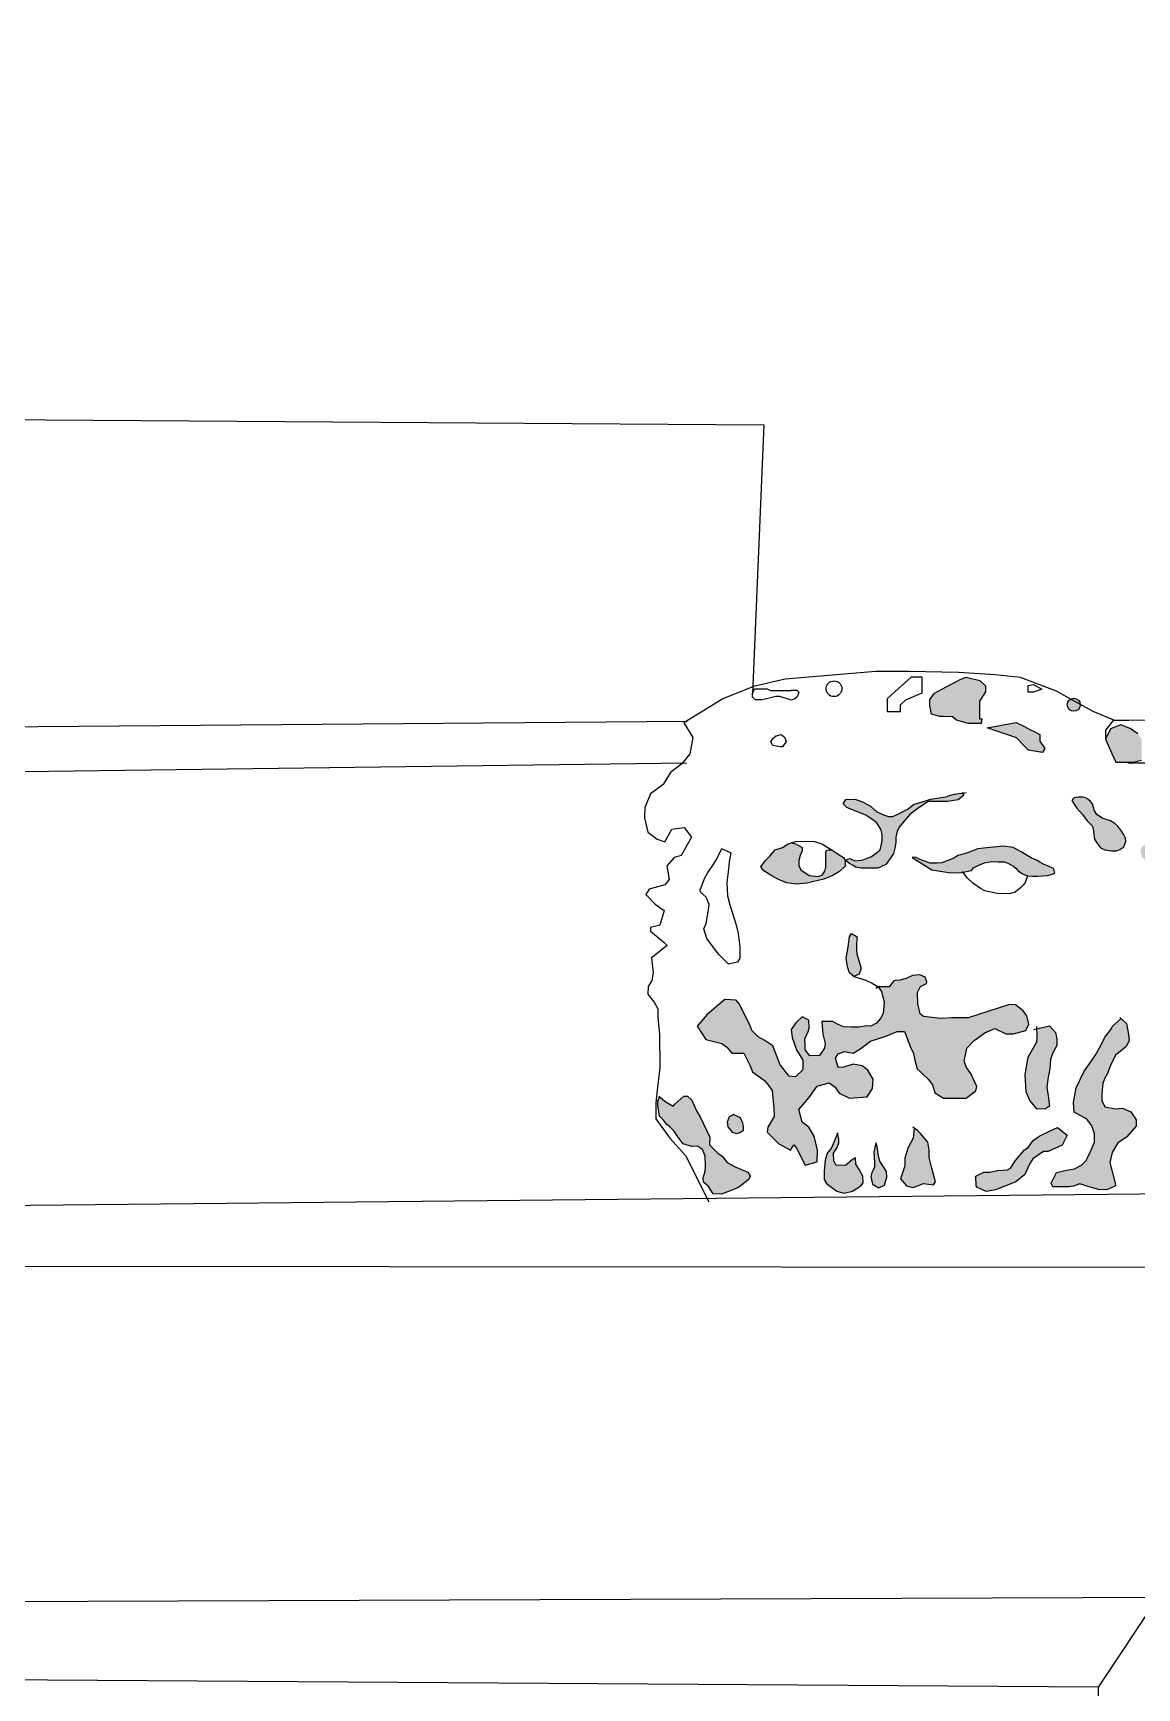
# Model space of a CAD drawing. Header units: millimetres. Extents: x 245 to 515, y 87 to 339.
# Drawn here: x 432.486 to 435.102, y 242.664 to 246.585 of the extents above; entities that cross this region are included whole.
import ezdxf

# ---------------------------------------------------------------- set-up
doc = ezdxf.new("R2010")
doc.units = ezdxf.units.MM
doc.layers.add('çziigi', color=10, linetype='Continuous')

msp = doc.modelspace()

# ---------------------------------------------------------------- hatches: boundary and pattern name
at = {"layer": 'çziigi'}
h = msp.add_hatch(color=256, dxfattribs=at)
h.dxf.hatch_style = 1
h.paths.add_polyline_path([(434.8162, 244.9151), (434.8354, 244.8952), (434.8446, 244.8856), (434.8782, 244.8799), (434.8836, 244.8895), (434.8721, 244.9074), (434.8721, 244.9232), (434.8616, 244.9285), (434.8465, 244.9359), (434.8354, 244.9415), (434.816, 244.9511), (434.7986, 244.948), (434.7467, 244.9387), (434.7698, 244.9308), (434.7959, 244.922)])
h.paths.add_polyline_path([(434.6115, 244.9907), (434.6115, 245.006), (434.6221, 245.0206), (434.6512, 245.0363), (434.6711, 245.047), (434.6832, 245.0534), (434.6972, 245.0585), (434.73, 245.0508), (434.7427, 245.0381), (434.7427, 245.0242), (434.7285, 245.002), (434.7285, 244.9816), (434.7285, 244.9689), (434.7285, 244.9598), (434.7347, 244.9598), (434.7325, 244.9489), (434.7023, 244.9489), (434.6746, 244.9565), (434.6647, 244.9645), (434.6439, 244.9656), (434.6352, 244.9656), (434.6151, 244.9711)])
h.paths.add_polyline_path([(434.937, 244.9933, -0.273332), (434.9449, 245.0067), (434.9489, 245.0045), (434.9676, 244.9942, -0.014537), (434.9677, 244.9933, -1)])
h.paths.add_polyline_path([(434.9489, 245.0045), (434.9449, 245.0067, -0.551569), (434.9676, 244.9942)])
h = msp.add_hatch(color=256, dxfattribs=at)
h.dxf.hatch_style = 1
h.paths.add_polyline_path([(434.9994, 244.6925), (434.9983, 244.7), (434.9959, 244.7068), (434.9839, 244.7186), (434.9733, 244.7337), (434.9597, 244.7481), (434.9476, 244.7662), (434.9497, 244.7696), (434.9534, 244.7726), (434.963, 244.7746), (434.9747, 244.7744), (434.98, 244.7731), (434.9857, 244.7694), (434.9919, 244.7641), (434.9964, 244.7584), (434.9989, 244.75), (435.0017, 244.742), (435.007, 244.7337), (435.0194, 244.7249), (435.0394, 244.718), (435.0498, 244.7118), (435.057, 244.7056), (435.0639, 244.6964), (435.0703, 244.6871), (435.0749, 244.677), (435.0756, 244.6696), (435.0711, 244.657), (435.0613, 244.6502), (435.0536, 244.6474), (435.0413, 244.6476), (435.0257, 244.6496), (435.0158, 244.6544), (435.0062, 244.667), (435.0013, 244.6753)])
h.paths.add_polyline_path([(435.1107, 244.6467), (435.1122, 244.6546), (435.1274, 244.6668), (435.1429, 244.6668), (435.1535, 244.6616), (435.1672, 244.6504), (435.1675, 244.6416), (435.1666, 244.6303), (435.1529, 244.6203), (435.1314, 244.6173), (435.1149, 244.6315)])
h.paths.add_polyline_path([(435.2467, 244.8447), (435.2511, 244.8591), (435.2547, 244.8673), (435.2657, 244.87), (435.3031, 244.8673), (435.3369, 244.8646), (435.3479, 244.8564), (435.3643, 244.8308), (435.3771, 244.8062), (435.388, 244.7733), (435.3917, 244.7359), (435.3607, 244.7396), (435.3004, 244.7715), (435.2666, 244.808)])
h.paths.add_polyline_path([(435.0272, 244.9121), (435.0395, 244.9364), (435.0638, 244.9461), (435.0861, 244.9374), (435.1037, 244.9242), (435.1128, 244.9125), (435.1128, 244.8955), (435.1128, 244.875), (435.1128, 244.8619), (435.0923, 244.8577), (435.0519, 244.8577), (435.0427, 244.8779)])
h = msp.add_hatch(color=256, dxfattribs=at)
h.dxf.hatch_style = 1
h.paths.add_polyline_path([(434.4847, 244.7144), (434.4738, 244.7226), (434.4597, 244.7321), (434.4451, 244.7376), (434.4146, 244.7503), (434.4059, 244.7585), (434.4123, 244.769), (434.4342, 244.7699), (434.4528, 244.7626), (434.4702, 244.7531), (434.4852, 244.7399), (434.4929, 244.7362), (434.5039, 244.7317), (434.5134, 244.7289), (434.5235, 244.7285), (434.5367, 244.7349), (434.5467, 244.7399), (434.5595, 244.7467), (434.5727, 244.7572), (434.5854, 244.7613), (434.6132, 244.7699), (434.6529, 244.7763), (434.6547, 244.7777), (434.6697, 244.7818), (434.6877, 244.7841), (434.6916, 244.7795), (434.6785, 244.7684), (434.6529, 244.7645), (434.6333, 244.7645), (434.6137, 244.7645), (434.6068, 244.7645), (434.58, 244.7458), (434.5636, 244.733), (434.5535, 244.7212), (434.5385, 244.703), (434.5339, 244.693), (434.5303, 244.6793), (434.5303, 244.667), (434.5285, 244.6538), (434.5248, 244.6406), (434.5171, 244.6288), (434.5066, 244.6151), (434.4879, 244.6065), (434.472, 244.606), (434.4487, 244.606), (434.436, 244.6088), (434.4296, 244.6129), (434.4209, 244.6174), (434.4146, 244.622), (434.4155, 244.6279), (434.4214, 244.6292), (434.4332, 244.6233), (434.4483, 244.6251), (434.4547, 244.6265), (434.4629, 244.6302), (434.4711, 244.6329), (434.4774, 244.6374), (434.4934, 244.6497), (434.4957, 244.6597), (434.4984, 244.6716), (434.4984, 244.6862), (434.4948, 244.6984)])
h = msp.add_hatch(color=256, dxfattribs=at)
h.dxf.hatch_style = 1
h.paths.add_polyline_path([(434.2113, 244.608), (434.2105, 244.6096), (434.2206, 244.6238), (434.232, 244.6347), (434.2446, 244.6493), (434.2616, 244.655), (434.2754, 244.6635), (434.2836, 244.6661), (434.2854, 244.6653), (434.287, 244.6644), (434.29, 244.6642), (434.2961, 244.6619), (434.3086, 244.655), (434.3086, 244.6473), (434.3038, 244.6359), (434.3009, 244.6242), (434.3009, 244.6128), (434.3058, 244.6019), (434.3253, 244.5885), (434.3451, 244.5861), (434.3557, 244.5897), (434.3622, 244.599), (434.365, 244.6088), (434.365, 244.6238), (434.365, 244.6323), (434.365, 244.6388), (434.365, 244.6432), (434.3666, 244.6489), (434.3723, 244.6497), (434.3778, 244.6497), (434.3914, 244.6412), (434.4064, 244.6311), (434.4108, 244.625), (434.4104, 244.6112), (434.397, 244.5986), (434.38, 244.5877), (434.3597, 244.5804), (434.3196, 244.5707), (434.2948, 244.5683), (434.2713, 244.5711), (434.251, 244.5804), (434.2364, 244.5881), (434.2174, 244.5999)])
h = msp.add_hatch(color=256, dxfattribs=at)
h.dxf.hatch_style = 1
h.paths.add_polyline_path([(434.2249, 244.6279), (434.232, 244.6347), (434.2446, 244.6493), (434.2616, 244.655), (434.2754, 244.6635), (434.2836, 244.6661), (434.2854, 244.6653), (434.287, 244.6644), (434.29, 244.6642), (434.2961, 244.6619), (434.3086, 244.655), (434.3086, 244.6473), (434.3038, 244.6359), (434.3009, 244.6242), (434.3009, 244.6128), (434.3058, 244.6019), (434.3253, 244.5885), (434.3451, 244.5861), (434.3557, 244.5897), (434.3622, 244.599), (434.365, 244.6088), (434.365, 244.6238), (434.365, 244.6323), (434.365, 244.6388), (434.365, 244.6432), (434.3666, 244.6489), (434.3723, 244.6497), (434.3778, 244.6497), (434.3914, 244.6412), (434.4064, 244.6311), (434.4108, 244.625), (434.4104, 244.6112), (434.397, 244.5986), (434.38, 244.5877), (434.3597, 244.5804), (434.3196, 244.5707), (434.2948, 244.5683), (434.2713, 244.5711), (434.2516, 244.5802)])
h = msp.add_hatch(color=256, dxfattribs=at)
h.dxf.hatch_style = 1
h.paths.add_polyline_path([(434.2446, 244.6493), (434.2616, 244.655), (434.2754, 244.6635), (434.2802, 244.665), (434.2807, 244.6075), (434.2392, 244.6431)])
h = msp.add_hatch(color=256, dxfattribs=at)
h.dxf.hatch_style = 1
h.paths.add_polyline_path([(434.2802, 244.665), (434.2836, 244.6661), (434.2854, 244.6653), (434.287, 244.6644), (434.29, 244.6642), (434.2961, 244.6619), (434.3086, 244.655), (434.3086, 244.6473), (434.3038, 244.6359), (434.3009, 244.6242), (434.3009, 244.6128), (434.3058, 244.6019), (434.3253, 244.5885), (434.3451, 244.5861), (434.3557, 244.5897), (434.3622, 244.599), (434.365, 244.6088), (434.365, 244.6238), (434.365, 244.6323), (434.365, 244.6388), (434.365, 244.6432), (434.3666, 244.6489), (434.3723, 244.6497), (434.3778, 244.6497), (434.3914, 244.6412), (434.4064, 244.6311), (434.4108, 244.625), (434.4104, 244.6112), (434.397, 244.5986), (434.38, 244.5877), (434.3597, 244.5804), (434.3196, 244.5707), (434.2948, 244.5683), (434.2811, 244.5699)])
h = msp.add_hatch(color=256, dxfattribs=at)
h.dxf.hatch_style = 1
h.paths.add_polyline_path([(434.7004, 244.6429), (434.7248, 244.6517), (434.738, 244.6538), (434.7857, 244.6582), (434.8087, 244.6549), (434.8159, 244.6514), (434.8293, 244.644), (434.8416, 244.6366), (434.854, 244.6295), (434.8644, 244.6248), (434.8702, 244.6212), (434.882, 244.6152), (434.894, 244.6105), (434.9039, 244.6051), (434.9053, 244.6042), (434.9075, 244.5946), (434.9039, 244.5927), (434.891, 244.5889), (434.8792, 244.5878), (434.8666, 244.5872), (434.8548, 244.5872), (434.8427, 244.5878), (434.8326, 244.5922), (434.8274, 244.5952), (434.82, 244.6009), (434.815, 244.6064), (434.8093, 244.6108), (434.7958, 244.6179), (434.7873, 244.621), (434.7728, 244.621), (434.7583, 244.6221), (434.7407, 244.6188), (434.727, 244.6137), (434.7148, 244.6071), (434.7095, 244.6006), (434.6859, 244.5962), (434.661, 244.5949), (434.6156, 244.6022), (434.6006, 244.6115), (434.5691, 244.6312), (434.5764, 244.6322), (434.5934, 244.624), (434.6118, 244.6177), (434.6283, 244.6177), (434.6398, 244.6185), (434.6683, 244.6297), (434.6784, 244.636)])
h = msp.add_hatch(color=256, dxfattribs=at)
h.dxf.hatch_style = 1
h.paths.add_polyline_path([(434.413, 244.3932), (434.4174, 244.4198), (434.4207, 244.4437), (434.4253, 244.4514), (434.4386, 244.4434), (434.437, 244.4281), (434.437, 244.4135), (434.438, 244.4035), (434.4433, 244.3842), (434.4483, 244.3696), (434.4436, 244.3553), (434.431, 244.3497), (434.421, 244.3583), (434.4164, 244.3723)])
h = msp.add_hatch(color=256, dxfattribs=at)
h.dxf.hatch_style = 1
h.paths.add_polyline_path([(434.5028, 244.2899), (434.4982, 244.3071), (434.4968, 244.3144), (434.4891, 244.3244), (434.4898, 244.3248), (434.4983, 244.3248), (434.5077, 244.3248), (434.5145, 244.3248), (434.5247, 244.3384), (434.5289, 244.3401), (434.54, 244.3409), (434.5553, 244.3452), (434.5698, 244.352), (434.5876, 244.3537), (434.6004, 244.3477), (434.6038, 244.3367), (434.6029, 244.3333), (434.5893, 244.3256), (434.5817, 244.3118), (434.5825, 244.2846), (434.5885, 244.2608), (434.5961, 244.2549), (434.6369, 244.2498), (434.6633, 244.2515), (434.7016, 244.2515), (434.8002, 244.2829), (434.8138, 244.2821), (434.8325, 244.2685), (434.841, 244.2566), (434.8461, 244.237), (434.8385, 244.2217), (434.8096, 244.2141), (434.7909, 244.2141), (434.7653, 244.226), (434.7415, 244.2158), (434.716, 244.1979), (434.699, 244.1801), (434.6922, 244.1486), (434.6982, 244.1342), (434.7084, 244.1198), (434.7228, 244.0892), (434.7203, 244.079), (434.6973, 244.0611), (434.6437, 244.0611), (434.6233, 244.0739), (434.6174, 244.0926), (434.6072, 244.1062), (434.5808, 244.1308), (434.5757, 244.1512), (434.5723, 244.1673), (434.5655, 244.1818), (434.551, 244.2192), (434.534, 244.2192), (434.5068, 244.2081), (434.4702, 244.1962), (434.4549, 244.1843), (434.443, 244.1758), (434.4294, 244.1682), (434.409, 244.1716), (434.3937, 244.1665), (434.3878, 244.1563), (434.3937, 244.1342), (434.4065, 244.1351), (434.4294, 244.1419), (434.4507, 244.1376), (434.4643, 244.1274), (434.4771, 244.1062), (434.4753, 244.0841), (434.4626, 244.0645), (434.4209, 244.0611), (434.3963, 244.073), (434.3869, 244.0875), (434.3724, 244.0977), (434.3444, 244.09), (434.324, 244.062), (434.301, 244.0348), (434.3087, 244.0042), (434.324, 243.9923), (434.3367, 243.9711), (434.3452, 243.9379), (434.3444, 243.9107), (434.3155, 243.9022), (434.2951, 243.943), (434.2891, 243.9507), (434.2806, 243.9379), (434.2534, 243.9532), (434.2253, 243.9804), (434.227, 243.9923), (434.2423, 244.0178), (434.2415, 244.0365), (434.2372, 244.0792), (434.227, 244.0937), (434.2194, 244.103), (434.1905, 244.1234), (434.1845, 244.1396), (434.1701, 244.1676), (434.142, 244.1676), (434.1301, 244.182), (434.1182, 244.1905), (434.0799, 244.1999), (434.0595, 244.2322), (434.0833, 244.2594), (434.125, 244.2951), (434.1522, 244.2934), (434.159, 244.2849), (434.1845, 244.2347), (434.1896, 244.222), (434.2041, 244.2067), (434.2202, 244.1982), (434.2389, 244.1854), (434.2568, 244.1404), (434.2781, 244.1132), (434.2925, 244.1115), (434.3104, 244.1285), (434.3104, 244.1515), (434.2951, 244.1761), (434.2849, 244.205), (434.2823, 244.2237), (434.2934, 244.2398), (434.3087, 244.2543), (434.324, 244.2458), (434.3248, 244.2271), (434.3231, 244.2194), (434.3146, 244.2016), (434.3155, 244.1871), (434.3155, 244.1761), (434.3265, 244.1616), (434.3495, 244.1625), (434.3614, 244.1795), (434.3631, 244.1905), (434.3572, 244.2126), (434.3555, 244.2432), (434.3811, 244.2429), (434.3924, 244.2369), (434.4064, 244.2306), (434.4253, 244.2296), (434.442, 244.2296), (434.4622, 244.2329), (434.4716, 244.2322), (434.4845, 244.2386), (434.4942, 244.2502), (434.5008, 244.2615)])
h = msp.add_hatch(color=256, dxfattribs=at)
h.dxf.hatch_style = 1
h.paths.add_polyline_path([(435.0262, 244.2059), (435.0408, 244.2248), (435.0442, 244.2317), (435.0646, 244.2495), (435.0769, 244.2385), (435.0821, 244.2119), (435.0838, 244.1982), (435.0769, 244.1844), (435.0657, 244.1741), (435.052, 244.1638), (435.0408, 244.1423), (435.0356, 244.1286), (435.0322, 244.12), (435.0253, 244.1071), (435.021, 244.0959), (435.0202, 244.0891), (435.0185, 244.0702), (435.0185, 244.0556), (435.0262, 244.041), (435.052, 244.0358), (435.0675, 244.0375), (435.0872, 244.0289), (435.1001, 244.01), (435.1001, 243.9946), (435.0769, 243.9688), (435.0563, 243.9551), (435.0434, 243.9327), (435.0374, 243.9087), (435.0503, 243.8597), (435.0511, 243.8537), (435.0305, 243.8442), (435.0107, 243.8451), (434.9858, 243.852), (434.9669, 243.858), (434.9514, 243.8528), (434.9402, 243.8511), (434.9239, 243.8511), (434.9024, 243.8511), (434.899, 243.8597), (434.911, 243.8855), (434.9351, 243.8906), (434.954, 243.8941), (434.9703, 243.9027), (434.9806, 243.913), (434.9884, 243.9276), (435.0013, 243.9568), (435.0013, 243.9765), (434.9952, 243.9954), (434.9832, 244.0118), (434.9531, 244.0281), (434.9514, 244.0513), (434.9583, 244.0856), (434.9763, 244.1234), (435.003, 244.1621), (435.0167, 244.1861)])
h = msp.add_hatch(color=256, dxfattribs=at)
h.dxf.hatch_style = 1
h.paths.add_polyline_path([(434.8439, 244.1586), (434.8646, 244.1947), (434.8654, 244.2076), (434.8648, 244.2257), (434.8947, 244.2325), (434.9093, 244.2171), (434.9118, 244.2007), (434.9118, 244.1861), (434.9015, 244.1672), (434.8972, 244.1526), (434.8955, 244.1312), (434.8904, 244.1062), (434.8886, 244.0856), (434.8912, 244.0676), (434.8947, 244.0427), (434.8852, 244.0358), (434.8654, 244.035), (434.8482, 244.0556), (434.8396, 244.0762), (434.8371, 244.1174)])
h = msp.add_hatch(color=256, dxfattribs=at)
h.dxf.hatch_style = 1
h.paths.add_polyline_path([(433.9706, 244.0188), (433.9663, 244.0447), (433.9663, 244.0544), (433.9707, 244.065), (433.9852, 244.0529), (434.0025, 244.0421), (434.0068, 244.047), (434.0279, 244.0659), (434.0371, 244.0664), (434.0474, 244.0567), (434.0582, 244.0313), (434.0668, 244.0168), (434.0895, 243.9692), (434.089, 243.9508), (434.109, 243.9308), (434.1193, 243.9238), (434.1311, 243.9092), (434.1501, 243.8984), (434.1798, 243.886), (434.1852, 243.8763), (434.1825, 243.8687), (434.156, 243.8491), (434.1176, 243.834), (434.0976, 243.8345), (434.0863, 243.8523), (434.0749, 243.8621), (434.0738, 243.8729), (434.0787, 243.888), (434.0793, 243.9004), (434.0787, 243.9236), (434.0722, 243.9398), (434.0603, 243.9479), (434.0463, 243.9469), (434.0263, 243.9528), (434.0122, 243.9717), (434.0047, 243.9836), (433.9955, 243.9928), (433.9874, 243.9998), (433.9803, 244.0095)])
h = msp.add_hatch(color=256, dxfattribs=at)
h.dxf.hatch_style = 1
h.paths.add_polyline_path([(434.8438, 243.9442), (434.8562, 243.9611), (434.872, 243.9718), (434.8946, 243.9831), (434.9138, 243.9921), (434.9369, 243.9735), (434.9245, 243.9498), (434.8917, 243.9352), (434.8805, 243.9352), (434.8556, 243.9177), (434.8477, 243.9047), (434.8359, 243.8805), (434.815, 243.863), (434.7664, 243.8438), (434.7444, 243.8398), (434.7241, 243.85), (434.7207, 243.8534), (434.7199, 243.8762), (434.7388, 243.8861), (434.7535, 243.8861), (434.7726, 243.89), (434.7952, 243.8912), (434.8026, 243.8957), (434.8144, 243.9137), (434.8353, 243.9391)])
h.paths.add_polyline_path([(434.5522, 243.9189), (434.5589, 243.943), (434.5713, 243.9666), (434.5741, 243.99), (434.582, 243.9845), (434.5893, 243.9772), (434.6061, 243.957), (434.6095, 243.9379), (434.6095, 243.9211), (434.6162, 243.8953), (434.6246, 243.8633), (434.6201, 243.856), (434.5965, 243.8594), (434.5718, 243.8499), (434.5556, 243.8538), (434.5415, 243.8701), (434.5466, 243.8847), (434.5522, 243.9009)])
h.paths.add_polyline_path([(434.3608, 243.8886), (434.363, 243.9144), (434.3675, 243.9307), (434.3776, 243.9419), (434.3924, 243.9773), (434.3956, 243.9643), (434.3956, 243.9553), (434.3916, 243.9441), (434.3827, 243.9307), (434.3838, 243.9127), (434.3894, 243.9015), (434.4119, 243.9026), (434.427, 243.9149), (434.4349, 243.92), (434.436, 243.9048), (434.4439, 243.8925), (434.4523, 243.8762), (434.4534, 243.8611), (434.4478, 243.8538), (434.4276, 243.8409), (434.4085, 243.8364), (434.3905, 243.8409), (434.3664, 243.8589), (434.3608, 243.8689)])
h.paths.add_polyline_path([(434.1317, 244.0055), (434.1366, 244.0181), (434.1454, 244.023), (434.1614, 244.0153), (434.1674, 244.0027), (434.1691, 243.9936), (434.1684, 243.9838), (434.1607, 243.9793), (434.1527, 243.9768), (434.1439, 243.9803), (434.1334, 243.9933)])
h = msp.add_hatch(color=256, dxfattribs=at)
h.dxf.hatch_style = 1
h.paths.add_polyline_path([(434.4714, 243.8757), (434.4736, 243.8852), (434.4798, 243.897), (434.4798, 243.9088), (434.4781, 243.9335), (434.4831, 243.9553), (434.4865, 243.9469), (434.4888, 243.929), (434.4927, 243.9121), (434.5084, 243.8875), (434.5095, 243.874), (434.5034, 243.8555), (434.4899, 243.8488), (434.4753, 243.8572)])

# ---------------------------------------------------------------- linework, layer by layer
for p, q in [((297.4928, 246.5846), (434.218, 245.6567)), ((434.218, 245.6567), (434.1912, 245.0201)), ((434.483, 245.0724), (434.2682, 245.0542)), ((434.5611, 245.0724), (434.483, 245.0724)), ((434.6794, 245.0699), (434.5611, 245.0724)), ((434.1933, 245.0366), (434.1203, 245.007)), ((434.2682, 245.0542), (434.1933, 245.0366)), ((434.5668, 245.059), (434.5366, 245.0318)), ((434.5932, 245.059), (434.5668, 245.059)), ((434.5932, 245.0483), (434.5932, 245.059)), ((434.5932, 245.0216), (434.5932, 245.0483)), ((434.6221, 245.0206), (434.6512, 245.0363)), ((434.6512, 245.0363), (434.6711, 245.047)), ((434.6711, 245.047), (434.6832, 245.0534)), ((434.7663, 245.0643), (434.6794, 245.0699)), ((434.6832, 245.0534), (434.6972, 245.0585)), ((434.6972, 245.0585), (434.73, 245.0508)), ((434.73, 245.0508), (434.7427, 245.0381)), ((434.7427, 245.0381), (434.7427, 245.0242)), ((434.8261, 245.058), (434.7663, 245.0643)), ((434.9117, 245.0253), (434.8261, 245.058)), ((434.8441, 245.0392), (434.8569, 245.0414)), ((434.8441, 245.0235), (434.8441, 245.0392)), ((434.8569, 245.0414), (434.8769, 245.0301)), ((434.1203, 245.007), (434.0284, 244.9504)), ((434.1912, 245.0201), (434.1958, 245.0312)), ((434.1912, 245.0116), (434.1912, 245.0201)), ((434.1977, 245.0047), (434.1912, 245.0116)), ((434.1958, 245.0312), (434.2051, 245.0312)), ((434.2132, 245.0047), (434.1977, 245.0047)), ((434.2051, 245.0312), (434.2152, 245.0312)), ((434.2207, 245.0066), (434.2132, 245.0047)), ((434.2152, 245.0312), (434.2257, 245.0312)), ((434.2337, 245.01), (434.2207, 245.0066)), ((434.2257, 245.0312), (434.2334, 245.0273)), ((434.2334, 245.0273), (434.2443, 245.0273)), ((434.2461, 245.0133), (434.2337, 245.01)), ((434.2443, 245.0273), (434.26, 245.0273)), ((434.2545, 245.0133), (434.2461, 245.0133)), ((434.2629, 245.0106), (434.2545, 245.0133)), ((434.26, 245.0273), (434.2718, 245.0273)), ((434.2736, 245.0072), (434.2629, 245.0106)), ((434.2718, 245.0273), (434.2815, 245.0273)), ((434.2825, 245.0044), (434.2736, 245.0072)), ((434.2815, 245.0281), (434.296, 245.0279)), ((434.2915, 245.0073), (434.2825, 245.0044)), ((434.297, 245.0121), (434.2915, 245.0073)), ((434.296, 245.0279), (434.3004, 245.0229)), ((434.3004, 245.0229), (434.297, 245.0121)), ((434.5366, 245.0318), (434.5099, 245.0077)), ((434.5099, 245.0077), (434.5099, 244.9903)), ((434.5419, 244.9933), (434.5544, 245.0051)), ((434.5544, 245.0051), (434.5781, 245.0152)), ((434.5781, 245.0152), (434.5932, 245.0216)), ((434.6115, 245.006), (434.6221, 245.0206)), ((434.6115, 244.9907), (434.6115, 245.006)), ((434.7427, 245.0242), (434.7285, 245.002)), ((434.7285, 245.002), (434.7285, 244.9816)), ((434.8572, 245.0235), (434.8441, 245.0235)), ((434.8441, 245.0235), (434.8441, 245.0235)), ((434.8769, 245.0301), (434.8572, 245.0235)), ((434.9489, 245.0045), (434.9117, 245.0253)), ((434.998, 244.9775), (434.9489, 245.0045)), ((429.4091, 244.917), (434.0357, 244.9548)), ((434.5099, 244.9903), (434.5099, 244.9773)), ((434.5099, 244.9773), (434.5212, 244.9773)), ((434.5212, 244.9773), (434.5419, 244.9773)), ((434.5419, 244.9773), (434.5419, 244.9933)), ((434.6151, 244.9711), (434.6115, 244.9907)), ((434.6352, 244.9656), (434.6151, 244.9711)), ((434.6439, 244.9656), (434.6352, 244.9656)), ((434.6647, 244.9645), (434.6439, 244.9656)), ((434.6746, 244.9565), (434.6647, 244.9645)), ((434.6647, 244.9645), (434.6647, 244.9645)), ((434.7023, 244.9489), (434.6746, 244.9565)), ((434.7285, 244.9816), (434.7285, 244.9689)), ((434.7285, 244.9689), (434.7285, 244.9598)), ((434.7285, 244.9598), (434.7347, 244.9598)), ((434.7347, 244.9598), (434.7325, 244.9489)), ((435.0508, 244.9555), (434.998, 244.9775)), ((435.0459, 244.956), (435.0272, 244.9333)), ((435.0826, 244.956), (435.0459, 244.956)), ((437.1629, 244.9657), (435.0826, 244.956)), ((434.0284, 244.9504), (434.0496, 244.916)), ((434.0496, 244.916), (434.0425, 244.8769)), ((434.2388, 244.9135), (434.2472, 244.9197)), ((434.2445, 244.9186), (434.2591, 244.923)), ((434.2591, 244.923), (434.2668, 244.9167)), ((434.2668, 244.9167), (434.2706, 244.9066)), ((434.7325, 244.9489), (434.7023, 244.9489)), ((434.7023, 244.9489), (434.7023, 244.9489)), ((434.7698, 244.9308), (434.7467, 244.9387)), ((434.7473, 244.9388), (434.7986, 244.948)), ((434.7959, 244.922), (434.7698, 244.9308)), ((434.8162, 244.9151), (434.7959, 244.922)), ((434.7986, 244.948), (434.816, 244.9511)), ((434.816, 244.9511), (434.8354, 244.9415)), ((434.8354, 244.9415), (434.8465, 244.9359)), ((434.8465, 244.9359), (434.8616, 244.9285)), ((434.8616, 244.9285), (434.8721, 244.9232)), ((434.8721, 244.9232), (434.8721, 244.9074)), ((435.0395, 244.9364), (435.0272, 244.9121)), ((435.0272, 244.9333), (435.0272, 244.9121)), ((435.0638, 244.9461), (435.0395, 244.9364)), ((435.0861, 244.9374), (435.0638, 244.9461)), ((435.1037, 244.9242), (435.0861, 244.9374)), ((434.0425, 244.8769), (434.0232, 244.8535)), ((434.2344, 244.9053), (434.2388, 244.9135)), ((434.2388, 244.897), (434.2344, 244.9053)), ((434.2566, 244.8939), (434.2388, 244.897)), ((434.2623, 244.8939), (434.2566, 244.8939)), ((434.2706, 244.9066), (434.2623, 244.8939)), ((434.8354, 244.8952), (434.8162, 244.9151)), ((434.8446, 244.8856), (434.8354, 244.8952)), ((434.8782, 244.8799), (434.8446, 244.8856)), ((434.8721, 244.9074), (434.8836, 244.8895)), ((434.8836, 244.8895), (434.8782, 244.8799)), ((435.0272, 244.9121), (435.0427, 244.8779)), ((435.0427, 244.8779), (435.0519, 244.8577)), ((434.0352, 244.8552), (429.3502, 244.7939)), ((434.0232, 244.8535), (433.9967, 244.8326)), ((435.0519, 244.8577), (435.0923, 244.8577)), ((435.2393, 244.8552), (435.0802, 244.8552)), ((435.0923, 244.8577), (435.1128, 244.8619)), ((433.9794, 244.8041), (433.9493, 244.7827)), ((433.9967, 244.8326), (433.9794, 244.8041)), ((433.9493, 244.7827), (433.9361, 244.7502)), ((434.4059, 244.7585), (434.4123, 244.769)), ((434.4146, 244.7503), (434.4059, 244.7585)), ((434.4123, 244.769), (434.4342, 244.7699)), ((434.4342, 244.7699), (434.4528, 244.7626)), ((434.4528, 244.7626), (434.4702, 244.7531)), ((434.5727, 244.7572), (434.5854, 244.7613)), ((434.6068, 244.7645), (434.58, 244.7458)), ((434.5854, 244.7613), (434.6132, 244.7699)), ((434.6137, 244.7645), (434.6068, 244.7645)), ((434.6132, 244.7699), (434.6529, 244.7763)), ((434.6333, 244.7645), (434.6137, 244.7645)), ((434.6529, 244.7645), (434.6333, 244.7645)), ((434.6529, 244.7763), (434.6547, 244.7777)), ((434.6785, 244.7684), (434.6529, 244.7645)), ((434.6529, 244.7645), (434.6529, 244.7645)), ((434.6547, 244.7777), (434.6697, 244.7818)), ((434.6697, 244.7818), (434.6975, 244.7854)), ((434.6916, 244.7795), (434.6785, 244.7684)), ((434.6866, 244.7854), (434.6916, 244.7795)), ((434.6916, 244.7795), (434.6916, 244.7795)), ((434.9497, 244.7696), (434.9476, 244.7662)), ((434.9476, 244.7662), (434.9597, 244.7481)), ((434.9534, 244.7726), (434.9497, 244.7696)), ((434.963, 244.7746), (434.9534, 244.7726)), ((434.9747, 244.7744), (434.963, 244.7746)), ((434.98, 244.7731), (434.9747, 244.7744)), ((434.9857, 244.7694), (434.98, 244.7731)), ((434.9919, 244.7641), (434.9857, 244.7694)), ((434.9964, 244.7584), (434.9919, 244.7641)), ((434.9989, 244.75), (434.9964, 244.7584)), ((433.9361, 244.7502), (433.9346, 244.7258)), ((433.9346, 244.7258), (433.9432, 244.6917)), ((434.4451, 244.7376), (434.4146, 244.7503)), ((434.4597, 244.7321), (434.4451, 244.7376)), ((434.4738, 244.7226), (434.4597, 244.7321)), ((434.4702, 244.7531), (434.4852, 244.7399)), ((434.4847, 244.7144), (434.4738, 244.7226)), ((434.4852, 244.7399), (434.4929, 244.7362)), ((434.4929, 244.7362), (434.5039, 244.7317)), ((434.5039, 244.7317), (434.5134, 244.7289)), ((434.5134, 244.7289), (434.5235, 244.7285)), ((434.5235, 244.7285), (434.5367, 244.7349)), ((434.5367, 244.7349), (434.5467, 244.7399)), ((434.5535, 244.7212), (434.5385, 244.703)), ((434.5467, 244.7399), (434.5595, 244.7467)), ((434.5636, 244.733), (434.5535, 244.7212)), ((434.5595, 244.7467), (434.5727, 244.7572)), ((434.58, 244.7458), (434.5636, 244.733)), ((434.9597, 244.7481), (434.9733, 244.7337)), ((434.9733, 244.7337), (434.9839, 244.7186)), ((435.0017, 244.742), (434.9989, 244.75)), ((435.007, 244.7337), (435.0017, 244.742)), ((435.0194, 244.7249), (435.007, 244.7337)), ((435.0394, 244.718), (435.0194, 244.7249)), ((433.9432, 244.6917), (433.9651, 244.6749)), ((433.9834, 244.6683), (433.9997, 244.6983)), ((433.9997, 244.6983), (434.0293, 244.7029)), ((434.0293, 244.7029), (434.0466, 244.68)), ((434.4948, 244.6984), (434.4847, 244.7144)), ((434.4984, 244.6862), (434.4948, 244.6984)), ((434.4984, 244.6716), (434.4984, 244.6862)), ((434.5339, 244.693), (434.5303, 244.6793)), ((434.5385, 244.703), (434.5339, 244.693)), ((434.9839, 244.7186), (434.9959, 244.7068)), ((434.9959, 244.7068), (434.9983, 244.7)), ((434.9983, 244.7), (434.9994, 244.6925)), ((434.9994, 244.6925), (435.0013, 244.6753)), ((435.0498, 244.7118), (435.0394, 244.718)), ((435.057, 244.7056), (435.0498, 244.7118)), ((435.0639, 244.6964), (435.057, 244.7056)), ((435.0703, 244.6871), (435.0639, 244.6964)), ((435.0749, 244.677), (435.0703, 244.6871)), ((433.9651, 244.6749), (433.9834, 244.6683)), ((434.0466, 244.68), (434.0221, 244.6362)), ((434.1051, 244.6253), (434.118, 244.6527)), ((434.1171, 244.6531), (434.1397, 244.6425)), ((434.1397, 244.6425), (434.1357, 244.6213)), ((434.232, 244.6347), (434.2446, 244.6493)), ((434.2446, 244.6493), (434.2616, 244.655)), ((434.2616, 244.655), (434.2754, 244.6635)), ((434.2754, 244.6635), (434.2932, 244.6691)), ((434.2854, 244.6653), (434.2833, 244.6662)), ((434.287, 244.6644), (434.2854, 244.6653)), ((434.29, 244.6642), (434.287, 244.6644)), ((434.2961, 244.6619), (434.29, 244.6642)), ((434.2932, 244.6691), (434.3131, 244.6704)), ((434.2961, 244.6619), (434.3086, 244.655)), ((434.3086, 244.6473), (434.3038, 244.6359)), ((434.3086, 244.655), (434.3086, 244.6473)), ((434.3131, 244.6704), (434.3378, 244.6691)), ((434.3378, 244.6691), (434.3553, 244.6635)), ((434.3553, 244.6635), (434.3772, 244.6501)), ((434.365, 244.6432), (434.3666, 244.6489)), ((434.365, 244.6388), (434.365, 244.6432)), ((434.3666, 244.6489), (434.3723, 244.6497)), ((434.3723, 244.6497), (434.3808, 244.6497)), ((434.3772, 244.6501), (434.3914, 244.6412)), ((434.3914, 244.6412), (434.4064, 244.6311)), ((434.4774, 244.6374), (434.4934, 244.6497)), ((434.4934, 244.6497), (434.4957, 244.6597)), ((434.4957, 244.6597), (434.4984, 244.6716)), ((434.5285, 244.6538), (434.5248, 244.6406)), ((434.5303, 244.667), (434.5285, 244.6538)), ((434.5303, 244.6793), (434.5303, 244.667)), ((434.7004, 244.6429), (434.6784, 244.636)), ((434.7248, 244.6517), (434.7004, 244.6429)), ((434.738, 244.6538), (434.7248, 244.6517)), ((434.7857, 244.6582), (434.738, 244.6538)), ((434.8087, 244.6549), (434.7857, 244.6582)), ((434.8159, 244.6514), (434.8087, 244.6549)), ((434.8293, 244.644), (434.8159, 244.6514)), ((434.8416, 244.6366), (434.8293, 244.644)), ((435.0013, 244.6753), (435.0062, 244.667)), ((435.0062, 244.667), (435.0158, 244.6544)), ((435.0158, 244.6544), (435.0257, 244.6496)), ((435.0257, 244.6496), (435.0413, 244.6476)), ((435.0413, 244.6476), (435.0536, 244.6474)), ((435.0536, 244.6474), (435.0613, 244.6502)), ((435.0613, 244.6502), (435.0711, 244.657)), ((435.0711, 244.657), (435.0756, 244.6696)), ((435.0756, 244.6696), (435.0749, 244.677)), ((434.0053, 244.6311), (433.988, 244.6121)), ((433.988, 244.6121), (433.9931, 244.579)), ((434.0221, 244.6362), (434.0053, 244.6311)), ((434.0852, 244.5961), (434.0945, 244.6094)), ((434.0945, 244.6094), (434.1051, 244.6253)), ((434.1357, 244.6213), (434.133, 244.5974)), ((434.2105, 244.6096), (434.2206, 244.6238)), ((434.2113, 244.608), (434.2105, 244.6096)), ((434.2174, 244.5999), (434.2113, 244.608)), ((434.2206, 244.6238), (434.232, 244.6347)), ((434.3038, 244.6359), (434.3009, 244.6242)), ((434.3009, 244.6242), (434.3009, 244.6128)), ((434.3009, 244.6128), (434.3058, 244.6019)), ((434.3058, 244.6019), (434.3253, 244.5885)), ((434.3622, 244.599), (434.365, 244.6088)), ((434.365, 244.6323), (434.365, 244.6388)), ((434.365, 244.6238), (434.365, 244.6323)), ((434.365, 244.6088), (434.365, 244.6238)), ((434.4104, 244.6112), (434.397, 244.5986)), ((434.4064, 244.6311), (434.4108, 244.625)), ((434.4108, 244.625), (434.4104, 244.6112)), ((434.4146, 244.622), (434.4155, 244.6279)), ((434.4209, 244.6174), (434.4146, 244.622)), ((434.4155, 244.6279), (434.4214, 244.6292)), ((434.4296, 244.6129), (434.4209, 244.6174)), ((434.4214, 244.6292), (434.4332, 244.6233)), ((434.436, 244.6088), (434.4296, 244.6129)), ((434.4332, 244.6233), (434.4483, 244.6251)), ((434.4487, 244.606), (434.436, 244.6088)), ((434.4483, 244.6251), (434.4547, 244.6265)), ((434.472, 244.606), (434.4487, 244.606)), ((434.4547, 244.6265), (434.4629, 244.6302)), ((434.4629, 244.6302), (434.4711, 244.6329)), ((434.4711, 244.6329), (434.4774, 244.6374)), ((434.4879, 244.6065), (434.472, 244.606)), ((434.5066, 244.6151), (434.4879, 244.6065)), ((434.5171, 244.6288), (434.5066, 244.6151)), ((434.5248, 244.6406), (434.5171, 244.6288)), ((434.5764, 244.6322), (434.5691, 244.6312)), ((434.5691, 244.6312), (434.6006, 244.6115)), ((434.5934, 244.624), (434.5764, 244.6322)), ((434.6118, 244.6177), (434.5934, 244.624)), ((434.6006, 244.6115), (434.6156, 244.6022)), ((434.6283, 244.6177), (434.6118, 244.6177)), ((434.6156, 244.6022), (434.661, 244.5949)), ((434.6398, 244.6185), (434.6283, 244.6177)), ((434.6683, 244.6297), (434.6398, 244.6185)), ((434.6784, 244.636), (434.6683, 244.6297)), ((434.7095, 244.6006), (434.7148, 244.6071)), ((434.7148, 244.6071), (434.727, 244.6137)), ((434.727, 244.6137), (434.7407, 244.6188)), ((434.7407, 244.6188), (434.7583, 244.6221)), ((434.7583, 244.6221), (434.7728, 244.621)), ((434.7728, 244.621), (434.7873, 244.621)), ((434.7873, 244.621), (434.7958, 244.6179)), ((434.7958, 244.6179), (434.8093, 244.6108)), ((434.8093, 244.6108), (434.815, 244.6064)), ((434.815, 244.6064), (434.82, 244.6009)), ((434.854, 244.6295), (434.8416, 244.6366)), ((434.8644, 244.6248), (434.854, 244.6295)), ((434.8702, 244.6212), (434.8644, 244.6248)), ((434.882, 244.6152), (434.8702, 244.6212)), ((434.894, 244.6105), (434.882, 244.6152)), ((434.9039, 244.6051), (434.894, 244.6105)), ((434.9053, 244.6042), (434.9039, 244.6051)), ((434.9075, 244.5946), (434.9053, 244.6042)), ((433.9829, 244.5668), (433.9463, 244.5566)), ((433.9931, 244.579), (433.9829, 244.5668)), ((434.0667, 244.5537), (434.0773, 244.5815)), ((434.0773, 244.5815), (434.0852, 244.5961)), ((434.133, 244.5974), (434.1304, 244.5722)), ((434.1304, 244.5722), (434.1317, 244.5404)), ((434.2364, 244.5881), (434.2174, 244.5999)), ((434.251, 244.5804), (434.2364, 244.5881)), ((434.2713, 244.5711), (434.251, 244.5804)), ((434.2948, 244.5683), (434.2713, 244.5711)), ((434.3196, 244.5707), (434.2948, 244.5683)), ((434.3597, 244.5804), (434.3196, 244.5707)), ((434.3253, 244.5885), (434.3451, 244.5861)), ((434.3451, 244.5861), (434.3557, 244.5897)), ((434.3557, 244.5897), (434.3622, 244.599)), ((434.38, 244.5877), (434.3597, 244.5804)), ((434.397, 244.5986), (434.38, 244.5877)), ((434.661, 244.5949), (434.6859, 244.5962)), ((434.6859, 244.5962), (434.7095, 244.6006)), ((434.6926, 244.593), (434.687, 244.5975)), ((434.6967, 244.5875), (434.6926, 244.593)), ((434.7005, 244.5828), (434.6967, 244.5875)), ((434.7127, 244.5705), (434.7005, 244.5828)), ((434.7309, 244.5584), (434.7127, 244.5705)), ((434.82, 244.6009), (434.8274, 244.5952)), ((434.8322, 244.5663), (434.826, 244.5596)), ((434.8274, 244.5952), (434.8326, 244.5922)), ((434.8374, 244.5722), (434.8322, 244.5663)), ((434.8326, 244.5922), (434.8427, 244.5878)), ((434.8427, 244.5878), (434.8374, 244.5722)), ((434.8427, 244.5878), (434.8548, 244.5872)), ((434.8548, 244.5872), (434.8666, 244.5872)), ((434.8666, 244.5872), (434.8792, 244.5878)), ((434.8792, 244.5878), (434.891, 244.5889)), ((434.891, 244.5889), (434.9039, 244.5927)), ((434.9039, 244.5927), (434.9075, 244.5946)), ((433.9463, 244.5566), (433.9381, 244.5439)), ((433.9381, 244.5439), (433.96, 244.521)), ((434.068, 244.5497), (434.0667, 244.5537)), ((434.0813, 244.5378), (434.068, 244.5497)), ((434.0879, 244.5205), (434.0813, 244.5378)), ((434.1317, 244.5404), (434.137, 244.5192)), ((434.7411, 244.5527), (434.7309, 244.5584)), ((434.771, 244.5459), (434.7411, 244.5527)), ((434.799, 244.5457), (434.771, 244.5459)), ((434.813, 244.5491), (434.799, 244.5457)), ((434.826, 244.5596), (434.813, 244.5491)), ((433.96, 244.521), (433.9819, 244.5057)), ((433.9819, 244.5057), (433.9712, 244.4711)), ((434.0813, 244.4754), (434.0866, 244.5073)), ((434.0866, 244.5073), (434.0879, 244.5205)), ((434.137, 244.5192), (434.1516, 244.4741)), ((433.9712, 244.4711), (433.9488, 244.4655)), ((433.9488, 244.4655), (433.9488, 244.4569)), ((433.9488, 244.4569), (433.9819, 244.4304)), ((434.0759, 244.4622), (434.0813, 244.4754)), ((434.0826, 244.4396), (434.0759, 244.4622)), ((434.1516, 244.4741), (434.1569, 244.4516)), ((434.1569, 244.4516), (434.1609, 244.4197)), ((434.4207, 244.4437), (434.4253, 244.4514)), ((434.4255, 244.4513), (434.4386, 244.4434)), ((433.989, 244.4233), (433.9514, 244.3935)), ((433.9819, 244.4304), (433.989, 244.4233)), ((434.1105, 244.4025), (434.0826, 244.4396)), ((434.1609, 244.4197), (434.1609, 244.3932)), ((434.413, 244.3932), (434.4174, 244.4198)), ((434.4174, 244.4198), (434.4207, 244.4437)), ((434.4386, 244.4434), (434.437, 244.4281)), ((434.437, 244.4281), (434.437, 244.4135)), ((434.437, 244.4135), (434.438, 244.4035)), ((433.9514, 244.3935), (433.9555, 244.3584)), ((434.1343, 244.3786), (434.1105, 244.4025)), ((434.1556, 244.3839), (434.1343, 244.3786)), ((434.1609, 244.3932), (434.1556, 244.3839)), ((434.4164, 244.3723), (434.413, 244.3932)), ((434.421, 244.3583), (434.4164, 244.3723)), ((434.438, 244.4035), (434.4433, 244.3842)), ((434.4433, 244.3842), (434.4483, 244.3696)), ((434.4483, 244.3696), (434.4436, 244.3553)), ((433.9524, 244.3401), (433.9437, 244.3258)), ((433.9555, 244.3584), (433.9524, 244.3401)), ((434.431, 244.3497), (434.421, 244.3583)), ((434.4436, 244.3553), (434.431, 244.3497)), ((434.431, 244.3497), (434.4596, 244.3407)), ((434.4596, 244.3407), (434.4745, 244.334)), ((434.4745, 244.334), (434.4885, 244.3251)), ((434.5247, 244.3384), (434.5145, 244.3248)), ((434.5289, 244.3401), (434.5247, 244.3384)), ((434.54, 244.3409), (434.5289, 244.3401)), ((434.5553, 244.3452), (434.54, 244.3409)), ((434.5698, 244.352), (434.5553, 244.3452)), ((434.5876, 244.3537), (434.5698, 244.352)), ((434.6004, 244.3477), (434.5876, 244.3537)), ((434.5893, 244.3256), (434.6029, 244.3333)), ((434.6038, 244.3367), (434.6004, 244.3477)), ((434.6029, 244.3333), (434.6038, 244.3367)), ((433.9437, 244.3258), (433.9432, 244.308)), ((433.9432, 244.308), (433.958, 244.2887)), ((433.958, 244.2887), (433.9662, 244.2727)), ((434.125, 244.2951), (434.0833, 244.2594)), ((434.1522, 244.2934), (434.125, 244.2951)), ((434.159, 244.2849), (434.1522, 244.2934)), ((434.4898, 244.3248), (434.483, 244.3214)), ((434.4885, 244.3251), (434.4968, 244.3144)), ((434.4983, 244.3248), (434.4898, 244.3248)), ((434.4968, 244.3144), (434.4982, 244.3071)), ((434.4982, 244.3071), (434.5028, 244.2899)), ((434.5077, 244.3248), (434.4983, 244.3248)), ((434.5028, 244.2899), (434.5008, 244.2615)), ((434.5145, 244.3248), (434.5077, 244.3248)), ((434.5817, 244.3118), (434.5893, 244.3256)), ((434.5825, 244.2846), (434.5817, 244.3118)), ((433.9662, 244.2727), (433.9667, 244.2524)), ((433.9667, 244.2524), (433.9702, 244.2132)), ((434.0833, 244.2594), (434.0595, 244.2322)), ((434.1845, 244.2347), (434.159, 244.2849)), ((434.3087, 244.2543), (434.2934, 244.2398)), ((434.324, 244.2458), (434.3087, 244.2543)), ((434.4942, 244.2502), (434.4845, 244.2386)), ((434.5008, 244.2615), (434.4942, 244.2502)), ((434.5885, 244.2608), (434.5825, 244.2846)), ((434.5961, 244.2549), (434.5885, 244.2608)), ((434.6369, 244.2498), (434.5961, 244.2549)), ((434.6633, 244.2515), (434.6369, 244.2498)), ((434.7016, 244.2515), (434.6633, 244.2515)), ((434.8002, 244.2829), (434.7016, 244.2515)), ((434.8138, 244.2821), (434.8002, 244.2829)), ((434.8325, 244.2685), (434.8138, 244.2821)), ((434.841, 244.2566), (434.8325, 244.2685)), ((434.8461, 244.237), (434.841, 244.2566)), ((435.0442, 244.2317), (435.0649, 244.2497)), ((435.0614, 244.2523), (435.0769, 244.2385)), ((433.9702, 244.2132), (433.9712, 244.1335)), ((434.0595, 244.2322), (434.0799, 244.1999)), ((434.1896, 244.222), (434.1845, 244.2347)), ((434.2041, 244.2067), (434.1896, 244.222)), ((434.2934, 244.2398), (434.2823, 244.2237)), ((434.2823, 244.2237), (434.2849, 244.205)), ((434.3146, 244.2016), (434.3231, 244.2194)), ((434.3231, 244.2194), (434.3248, 244.2271)), ((434.3248, 244.2271), (434.324, 244.2458)), ((434.3811, 244.2429), (434.3555, 244.2432)), ((434.3555, 244.2432), (434.3572, 244.2126)), ((434.3572, 244.2126), (434.3631, 244.1905)), ((434.3924, 244.2369), (434.3811, 244.2429)), ((434.4064, 244.2306), (434.3924, 244.2369)), ((434.4253, 244.2296), (434.4064, 244.2306)), ((434.442, 244.2296), (434.4253, 244.2296)), ((434.4622, 244.2329), (434.442, 244.2296)), ((434.4716, 244.2322), (434.4622, 244.2329)), ((434.4845, 244.2386), (434.4716, 244.2322)), ((434.5068, 244.2081), (434.534, 244.2192)), ((434.534, 244.2192), (434.551, 244.2192)), ((434.551, 244.2192), (434.5655, 244.1818)), ((434.716, 244.1979), (434.7415, 244.2158)), ((434.7415, 244.2158), (434.7653, 244.226)), ((434.7653, 244.226), (434.7909, 244.2141)), ((434.7909, 244.2141), (434.8096, 244.2141)), ((434.8096, 244.2141), (434.8385, 244.2217)), ((434.8385, 244.2217), (434.8461, 244.237)), ((434.8568, 244.2239), (434.8947, 244.2325)), ((434.8654, 244.2076), (434.8646, 244.2308)), ((434.8947, 244.2325), (434.9093, 244.2171)), ((434.9093, 244.2171), (434.9118, 244.2007)), ((435.0262, 244.2059), (435.0408, 244.2248)), ((435.0408, 244.2248), (435.0442, 244.2317)), ((435.0769, 244.2385), (435.0821, 244.2119)), ((435.0821, 244.2119), (435.0838, 244.1982)), ((434.0799, 244.1999), (434.1182, 244.1905)), ((434.1182, 244.1905), (434.1301, 244.182)), ((434.1301, 244.182), (434.142, 244.1676)), ((434.2202, 244.1982), (434.2041, 244.2067)), ((434.2389, 244.1854), (434.2202, 244.1982)), ((434.2568, 244.1404), (434.2389, 244.1854)), ((434.2849, 244.205), (434.2951, 244.1761)), ((434.2951, 244.1761), (434.3104, 244.1515)), ((434.3155, 244.1871), (434.3146, 244.2016)), ((434.3155, 244.1761), (434.3155, 244.1871)), ((434.3265, 244.1616), (434.3155, 244.1761)), ((434.3614, 244.1795), (434.3495, 244.1625)), ((434.3631, 244.1905), (434.3614, 244.1795)), ((434.3937, 244.1665), (434.409, 244.1716)), ((434.409, 244.1716), (434.4294, 244.1682)), ((434.4294, 244.1682), (434.443, 244.1758)), ((434.443, 244.1758), (434.4549, 244.1843)), ((434.4549, 244.1843), (434.4702, 244.1962)), ((434.4702, 244.1962), (434.5068, 244.2081)), ((434.5655, 244.1818), (434.5723, 244.1673)), ((434.6922, 244.1486), (434.699, 244.1801)), ((434.699, 244.1801), (434.716, 244.1979)), ((434.8439, 244.1586), (434.8646, 244.1947)), ((434.8646, 244.1947), (434.8654, 244.2076)), ((434.9118, 244.1861), (434.9015, 244.1672)), ((434.9118, 244.2007), (434.9118, 244.1861)), ((435.003, 244.1621), (435.0167, 244.1861)), ((435.0167, 244.1861), (435.0262, 244.2059)), ((435.0657, 244.1741), (435.052, 244.1638)), ((435.0769, 244.1844), (435.0657, 244.1741)), ((435.0838, 244.1982), (435.0769, 244.1844)), ((433.9712, 244.1335), (433.9646, 244.0801)), ((434.142, 244.1676), (434.1701, 244.1676)), ((434.1701, 244.1676), (434.1845, 244.1396)), ((434.1845, 244.1396), (434.1905, 244.1234)), ((434.2781, 244.1132), (434.2568, 244.1404)), ((434.3104, 244.1515), (434.3104, 244.1285)), ((434.3495, 244.1625), (434.3265, 244.1616)), ((434.3878, 244.1563), (434.3937, 244.1665)), ((434.3937, 244.1342), (434.3878, 244.1563)), ((434.4065, 244.1351), (434.3937, 244.1342)), ((434.4294, 244.1419), (434.4065, 244.1351)), ((434.4507, 244.1376), (434.4294, 244.1419)), ((434.4643, 244.1274), (434.4507, 244.1376)), ((434.5723, 244.1673), (434.5757, 244.1512)), ((434.5757, 244.1512), (434.5808, 244.1308)), ((434.6982, 244.1342), (434.6922, 244.1486)), ((434.7084, 244.1198), (434.6982, 244.1342)), ((434.8371, 244.1174), (434.8439, 244.1586)), ((434.8955, 244.1312), (434.8904, 244.1062)), ((434.8972, 244.1526), (434.8955, 244.1312)), ((434.9015, 244.1672), (434.8972, 244.1526)), ((434.9763, 244.1234), (435.003, 244.1621)), ((435.0408, 244.1423), (435.0356, 244.1286)), ((435.052, 244.1638), (435.0408, 244.1423)), ((434.1905, 244.1234), (434.2194, 244.103)), ((434.2194, 244.103), (434.227, 244.0937)), ((434.227, 244.0937), (434.2372, 244.0792)), ((434.2925, 244.1115), (434.2781, 244.1132)), ((434.3104, 244.1285), (434.2925, 244.1115)), ((434.3444, 244.09), (434.3724, 244.0977)), ((434.3724, 244.0977), (434.3869, 244.0875)), ((434.4771, 244.1062), (434.4643, 244.1274)), ((434.4753, 244.0841), (434.4771, 244.1062)), ((434.5808, 244.1308), (434.6072, 244.1062)), ((434.6072, 244.1062), (434.6174, 244.0926)), ((434.6174, 244.0926), (434.6233, 244.0739)), ((434.7228, 244.0892), (434.7084, 244.1198)), ((434.8396, 244.0762), (434.8371, 244.1174)), ((434.8904, 244.1062), (434.8886, 244.0856)), ((434.9583, 244.0856), (434.9763, 244.1234)), ((435.021, 244.0959), (435.0202, 244.0891)), ((435.0253, 244.1071), (435.021, 244.0959)), ((435.0322, 244.12), (435.0253, 244.1071)), ((435.0356, 244.1286), (435.0322, 244.12)), ((433.9646, 244.0801), (433.962, 244.0502)), ((433.9663, 244.0544), (433.9711, 244.0658)), ((433.9663, 244.0447), (433.9663, 244.0544)), ((433.969, 244.0664), (433.9852, 244.0529)), ((433.9852, 244.0529), (434.0025, 244.0421)), ((434.0068, 244.047), (434.0279, 244.0659)), ((434.0279, 244.0659), (434.0371, 244.0664)), ((434.0371, 244.0664), (434.0474, 244.0567)), ((434.0474, 244.0567), (434.0582, 244.0313)), ((434.2372, 244.0792), (434.2415, 244.0365)), ((434.301, 244.0348), (434.324, 244.062)), ((434.324, 244.062), (434.3444, 244.09)), ((434.3869, 244.0875), (434.3963, 244.073)), ((434.3963, 244.073), (434.4209, 244.0611)), ((434.4209, 244.0611), (434.4626, 244.0645)), ((434.4626, 244.0645), (434.4753, 244.0841)), ((434.6233, 244.0739), (434.6437, 244.0611)), ((434.6437, 244.0611), (434.6973, 244.0611)), ((434.6973, 244.0611), (434.7203, 244.079)), ((434.7203, 244.079), (434.7228, 244.0892)), ((434.8482, 244.0556), (434.8396, 244.0762)), ((434.8654, 244.035), (434.8482, 244.0556)), ((434.8886, 244.0856), (434.8912, 244.0676)), ((434.8912, 244.0676), (434.8947, 244.0427)), ((434.9514, 244.0513), (434.9583, 244.0856)), ((435.0202, 244.0891), (435.0185, 244.0702)), ((435.0185, 244.0702), (435.0185, 244.0556)), ((435.0185, 244.0556), (435.0262, 244.041)), ((433.962, 244.0502), (433.962, 244.0125)), ((433.9706, 244.0188), (433.9663, 244.0447)), ((433.9803, 244.0095), (433.9706, 244.0188)), ((434.0025, 244.0421), (434.0068, 244.047)), ((434.0582, 244.0313), (434.0668, 244.0168)), ((434.0668, 244.0168), (434.0895, 243.9692)), ((434.1317, 244.0055), (434.1366, 244.0181)), ((434.1366, 244.0181), (434.1467, 244.0237)), ((434.1446, 244.0233), (434.1614, 244.0153)), ((434.1614, 244.0153), (434.1674, 244.0027)), ((434.2423, 244.0178), (434.227, 243.9923)), ((434.2415, 244.0365), (434.2423, 244.0178)), ((434.3087, 244.0042), (434.301, 244.0348)), ((434.8852, 244.0358), (434.8654, 244.035)), ((434.8947, 244.0427), (434.8852, 244.0358)), ((434.9531, 244.0281), (434.9514, 244.0513)), ((434.9832, 244.0118), (434.9531, 244.0281)), ((435.0262, 244.041), (435.052, 244.0358)), ((435.052, 244.0358), (435.0675, 244.0375)), ((435.0675, 244.0375), (435.0872, 244.0289)), ((435.0872, 244.0289), (435.1001, 244.01)), ((433.962, 244.0125), (433.9946, 243.9669)), ((433.9874, 243.9998), (433.9803, 244.0095)), ((433.9955, 243.9928), (433.9874, 243.9998)), ((434.0047, 243.9836), (433.9955, 243.9928)), ((434.0122, 243.9717), (434.0047, 243.9836)), ((434.1334, 243.9933), (434.1317, 244.0055)), ((434.1439, 243.9803), (434.1334, 243.9933)), ((434.1527, 243.9768), (434.1439, 243.9803)), ((434.1607, 243.9793), (434.1527, 243.9768)), ((434.1684, 243.9838), (434.1607, 243.9793)), ((434.1674, 244.0027), (434.1691, 243.9936)), ((434.1691, 243.9936), (434.1684, 243.9838)), ((434.227, 243.9923), (434.2253, 243.9804)), ((434.2253, 243.9804), (434.2534, 243.9532)), ((434.324, 243.9923), (434.3087, 244.0042)), ((434.3367, 243.9711), (434.324, 243.9923)), ((434.3933, 243.9795), (434.3776, 243.9419)), ((434.3956, 243.9643), (434.3922, 243.9783)), ((434.582, 243.9845), (434.5707, 243.9924)), ((434.5741, 243.9901), (434.5713, 243.9666)), ((434.5893, 243.9772), (434.582, 243.9845)), ((434.6061, 243.957), (434.5893, 243.9772)), ((434.872, 243.9718), (434.8946, 243.9831)), ((434.8946, 243.9831), (434.9138, 243.9921)), ((434.9138, 243.9921), (434.9369, 243.9735)), ((434.9952, 243.9954), (434.9832, 244.0118)), ((435.0013, 243.9765), (434.9952, 243.9954)), ((435.0013, 243.9568), (435.0013, 243.9765)), ((435.1001, 243.9946), (435.0769, 243.9688)), ((435.1001, 244.01), (435.1001, 243.9946)), ((433.9946, 243.9669), (434.0324, 243.9253)), ((434.0263, 243.9528), (434.0122, 243.9717)), ((434.0463, 243.9469), (434.0263, 243.9528)), ((434.0603, 243.9479), (434.0463, 243.9469)), ((434.0722, 243.9398), (434.0603, 243.9479)), ((434.0787, 243.9236), (434.0722, 243.9398)), ((434.0895, 243.9692), (434.089, 243.9508)), ((434.089, 243.9508), (434.109, 243.9308)), ((434.2534, 243.9532), (434.2806, 243.9379)), ((434.2806, 243.9379), (434.2891, 243.9507)), ((434.2891, 243.9507), (434.2951, 243.943)), ((434.2951, 243.943), (434.3155, 243.9022)), ((434.3452, 243.9379), (434.3367, 243.9711)), ((434.3444, 243.9107), (434.3452, 243.9379)), ((434.3776, 243.9419), (434.3675, 243.9307)), ((434.3827, 243.9307), (434.3916, 243.9441)), ((434.3916, 243.9441), (434.3956, 243.9553)), ((434.3956, 243.9553), (434.3956, 243.9643)), ((434.4831, 243.9553), (434.4781, 243.9335)), ((434.4865, 243.9469), (434.4831, 243.9553)), ((434.4888, 243.929), (434.4865, 243.9469)), ((434.5589, 243.943), (434.5522, 243.9189)), ((434.5713, 243.9666), (434.5589, 243.943)), ((434.6095, 243.9379), (434.6061, 243.957)), ((434.6095, 243.9211), (434.6095, 243.9379)), ((434.8144, 243.9137), (434.8353, 243.9391)), ((434.8353, 243.9391), (434.8438, 243.9442)), ((434.8438, 243.9442), (434.8562, 243.9611)), ((434.8805, 243.9352), (434.8556, 243.9177)), ((434.8562, 243.9611), (434.872, 243.9718)), ((434.8917, 243.9352), (434.8805, 243.9352)), ((434.9245, 243.9498), (434.8917, 243.9352)), ((434.9369, 243.9735), (434.9245, 243.9498)), ((434.9884, 243.9276), (435.0013, 243.9568)), ((435.0563, 243.9551), (435.0434, 243.9327)), ((435.0769, 243.9688), (435.0563, 243.9551)), ((434.0324, 243.9253), (434.0871, 243.8156)), ((434.0793, 243.9004), (434.0787, 243.9236)), ((434.0787, 243.888), (434.0793, 243.9004)), ((434.109, 243.9308), (434.1193, 243.9238)), ((434.1193, 243.9238), (434.1311, 243.9092)), ((434.1311, 243.9092), (434.1501, 243.8984)), ((434.1501, 243.8984), (434.1798, 243.886)), ((434.3155, 243.9022), (434.3444, 243.9107)), ((434.363, 243.9144), (434.3608, 243.8886)), ((434.3675, 243.9307), (434.363, 243.9144)), ((434.3838, 243.9127), (434.3827, 243.9307)), ((434.3894, 243.9015), (434.3838, 243.9127)), ((434.4119, 243.9026), (434.3894, 243.9015)), ((434.427, 243.9149), (434.4119, 243.9026)), ((434.4349, 243.92), (434.427, 243.9149)), ((434.436, 243.9048), (434.4349, 243.92)), ((434.4439, 243.8925), (434.436, 243.9048)), ((434.4798, 243.897), (434.4736, 243.8852)), ((434.4781, 243.9335), (434.4798, 243.9088)), ((434.4798, 243.9088), (434.4798, 243.897)), ((434.4927, 243.9121), (434.4888, 243.929)), ((434.5084, 243.8875), (434.4927, 243.9121)), ((434.5522, 243.9009), (434.5466, 243.8847)), ((434.5522, 243.9189), (434.5522, 243.9009)), ((434.6162, 243.8953), (434.6095, 243.9211)), ((434.8026, 243.8957), (434.8144, 243.9137)), ((434.8477, 243.9047), (434.8359, 243.8805)), ((434.8556, 243.9177), (434.8477, 243.9047)), ((434.954, 243.8941), (434.9703, 243.9027)), ((434.9703, 243.9027), (434.9806, 243.913)), ((434.9806, 243.913), (434.9884, 243.9276)), ((435.0434, 243.9327), (435.0374, 243.9087)), ((435.0374, 243.9087), (435.0503, 243.8597)), ((434.0738, 243.8729), (434.0787, 243.888)), ((434.0749, 243.8621), (434.0738, 243.8729)), ((434.0863, 243.8523), (434.0749, 243.8621)), ((434.1825, 243.8687), (434.156, 243.8491)), ((434.1798, 243.886), (434.1852, 243.8763)), ((434.1852, 243.8763), (434.1825, 243.8687)), ((434.3608, 243.8886), (434.3608, 243.8689)), ((434.3608, 243.8689), (434.3664, 243.8589)), ((434.3664, 243.8589), (434.3905, 243.8409)), ((434.4523, 243.8762), (434.4439, 243.8925)), ((434.4478, 243.8538), (434.4534, 243.8611)), ((434.4534, 243.8611), (434.4523, 243.8762)), ((434.4736, 243.8852), (434.4714, 243.8757)), ((434.4714, 243.8757), (434.4753, 243.8572)), ((434.4753, 243.8572), (434.4899, 243.8488)), ((434.5034, 243.8555), (434.5095, 243.874)), ((434.5095, 243.874), (434.5084, 243.8875)), ((434.5466, 243.8847), (434.5415, 243.8701)), ((434.5415, 243.8701), (434.5556, 243.8538)), ((434.5718, 243.8499), (434.5965, 243.8594)), ((434.5965, 243.8594), (434.6201, 243.856)), ((434.6246, 243.8633), (434.6162, 243.8953)), ((434.6201, 243.856), (434.6246, 243.8633)), ((434.7185, 243.8754), (434.7388, 243.8861)), ((434.7207, 243.8534), (434.7199, 243.8769)), ((434.7388, 243.8861), (434.7535, 243.8861)), ((434.7535, 243.8861), (434.7726, 243.89)), ((434.815, 243.863), (434.7664, 243.8438)), ((434.7726, 243.89), (434.7952, 243.8912)), ((434.7952, 243.8912), (434.8026, 243.8957)), ((434.8359, 243.8805), (434.815, 243.863)), ((434.899, 243.8597), (434.911, 243.8855)), ((434.9024, 243.8511), (434.899, 243.8597)), ((434.911, 243.8855), (434.9351, 243.8906)), ((434.9351, 243.8906), (434.954, 243.8941)), ((434.9669, 243.858), (434.9514, 243.8528)), ((434.9858, 243.852), (434.9669, 243.858)), ((435.0503, 243.8597), (435.0511, 243.8537)), ((436.4054, 243.8473), (427.6324, 243.7579)), ((434.0976, 243.8345), (434.0863, 243.8523)), ((434.1176, 243.834), (434.0976, 243.8345)), ((434.156, 243.8491), (434.1176, 243.834)), ((434.3905, 243.8409), (434.4085, 243.8364)), ((434.4085, 243.8364), (434.4276, 243.8409)), ((434.4276, 243.8409), (434.4478, 243.8538)), ((434.4899, 243.8488), (434.5034, 243.8555)), ((434.5556, 243.8538), (434.5718, 243.8499)), ((434.7241, 243.85), (434.7207, 243.8534)), ((434.7444, 243.8398), (434.7241, 243.85)), ((434.7664, 243.8438), (434.7444, 243.8398)), ((434.9239, 243.8511), (434.9024, 243.8511)), ((434.9402, 243.8511), (434.9239, 243.8511)), ((434.9514, 243.8528), (434.9402, 243.8511)), ((435.0107, 243.8451), (434.9858, 243.852)), ((435.0305, 243.8442), (435.0107, 243.8451)), ((435.0511, 243.8537), (435.0305, 243.8442)), ((436.375, 243.6589), (301.7327, 243.7696)), ((435.0102, 242.6662), (301.6228, 243.5458)), ((436.375, 242.8831), (427.6739, 242.8501)), ((435.1511, 242.8784), (435.0102, 242.6662)), ((435.0102, 242.6662), (435.0102, 241.5882))]:
    msp.add_line(p, q, dxfattribs=at)
for centre, radius in [((434.3841, 245.0313), 0.0187), ((434.9523, 244.9933), 0.0154)]:
    msp.add_circle(centre, radius, dxfattribs=at)

doc.saveas('drawing.dxf')
